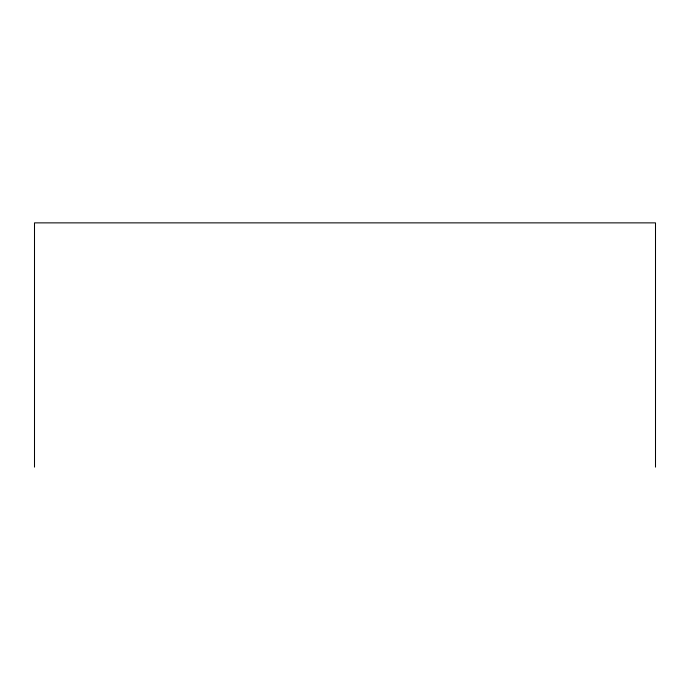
<?xml version="1.0" encoding="UTF-8"?>
<svg xmlns="http://www.w3.org/2000/svg" width="690" height="690" viewBox="0 0 690 690"><rect width="100%" height="100%" fill="white"/><g stroke="black" fill="none" stroke-linecap="round" stroke-linejoin="round"><path stroke-width="1.03" d="M655.5 467.13L655.5 222.87L34.5 222.87L34.5 467.13"/></g></svg>
